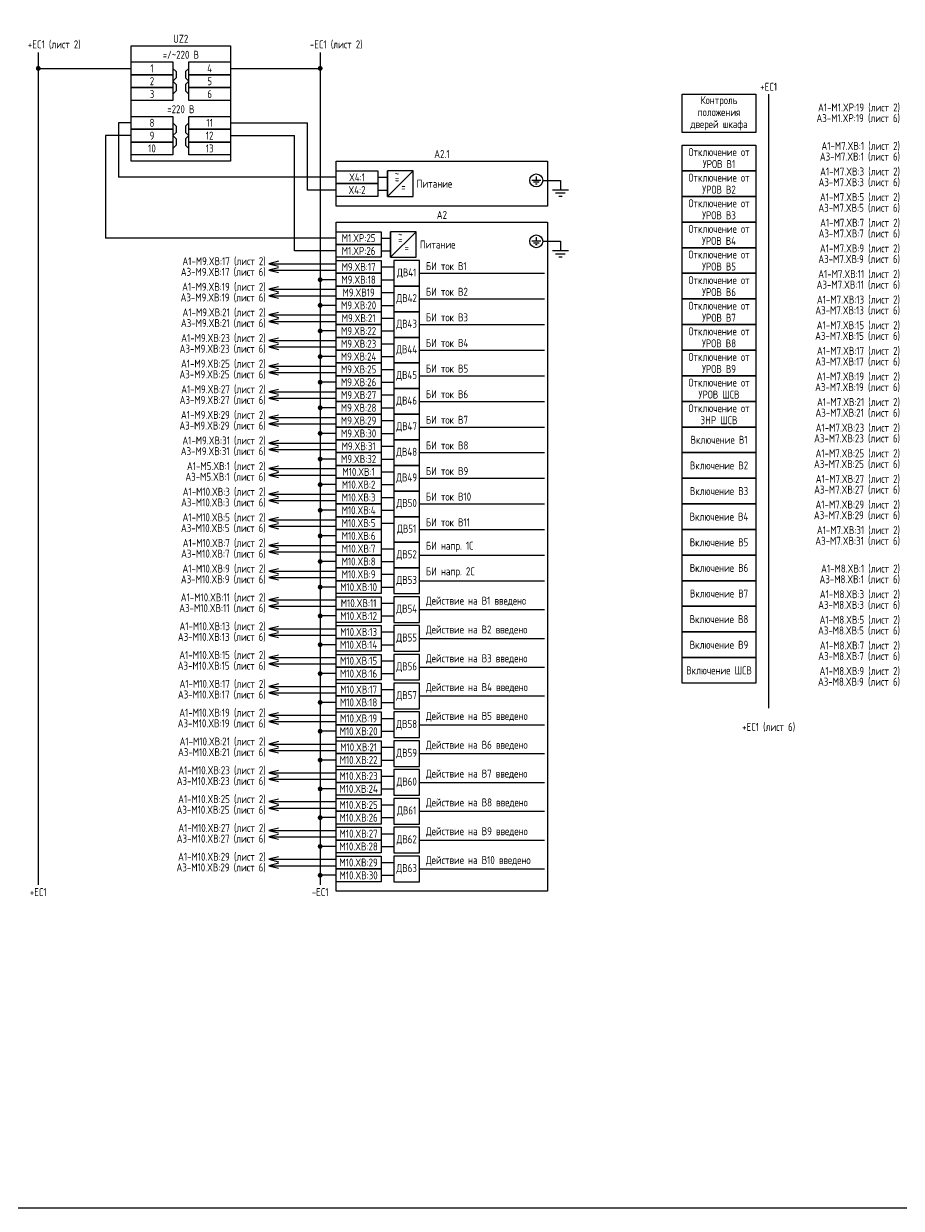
# Model space of a CAD drawing. Header units: millimetres. Extents: x -997 to 6341, y -90 to 618.
# Drawn here: x 1308.5 to 1582.4, y -90 to 280 of the extents above; entities that cross this region are included whole.
import ezdxf

# ---------------------------------------------------------------- set-up
doc = ezdxf.new("R2010")
doc.units = ezdxf.units.MM
doc.styles.add('Gost_type_A', font='GOST_A.TTF')

# ---------------------------------------------------------------- blocks, each defined once
blk = doc.blocks.new('POINT')
at = {"const_width": 0.75}
blk.add_lwpolyline([(-0.375, 0, 1), (0.375, 0, 1)], format="xyb", close=True, dxfattribs=at)

msp = doc.modelspace()

# ---------------------------------------------------------------- linework, layer by layer
for p, q in [((1313, 271), (1313, 11)), ((1401, 271), (1401, 11)), ((1313, 266), (1342, 266)), ((1373, 266), (1401, 266)), ((1541, 258), (1541, 66.15)), ((1342, 249), (1338, 249)), ((1338, 249), (1338, 232)), ((1373, 249), (1397, 249)), ((1397, 228), (1397, 249)), ((1334, 245), (1334, 213)), ((1342, 245), (1334, 245)), ((1373, 245), (1393, 245)), ((1393, 209), (1393, 245)), ((1422, 226), (1422, 234)), ((1422, 226), (1430, 234)), ((1406, 232), (1338, 232)), ((1470.48, 231), (1476, 231)), ((1406, 228), (1397, 228)), ((1423, 207), (1423, 215)), ((1423, 207), (1431, 215)), ((1406, 213), (1334, 213)), ((1470.48, 212), (1476, 212)), ((1406, 209), (1393, 209)), ((1385, 205), (1406, 205)), ((1420, 204), (1424, 204)), ((1385, 203), (1406, 203)), ((1406, 200), (1401, 200)), ((1420, 200), (1424, 200)), ((1432, 202), (1471, 202)), ((1385, 197), (1406, 197)), ((1385, 195), (1406, 195)), ((1420, 196), (1424, 196)), ((1432, 194), (1471, 194)), ((1385, 189), (1406, 189)), ((1406, 192), (1401, 192)), ((1420, 192), (1424, 192)), ((1385, 187), (1406, 187)), ((1420, 188), (1424, 188)), ((1432, 186), (1471, 186)), ((1406, 184), (1401, 184)), ((1420, 184), (1424, 184)), ((1385, 181), (1406, 181)), ((1385, 179), (1406, 179)), ((1420, 180), (1424, 180)), ((1432, 178), (1471, 178)), ((1406, 176), (1401, 176)), ((1420, 176), (1424, 176)), ((1385, 173), (1406, 173)), ((1385, 171), (1406, 171)), ((1420, 172), (1424, 172)), ((1406, 168), (1401, 168)), ((1420, 168), (1424, 168)), ((1432, 170), (1471, 170)), ((1385, 165), (1406, 165)), ((1385, 163), (1406, 163)), ((1420, 164), (1424, 164)), ((1406, 160), (1401, 160)), ((1420, 160), (1424, 160)), ((1432, 162), (1471, 162)), ((1385, 157), (1406, 157)), ((1420, 156), (1424, 156)), ((1385, 155), (1406, 155)), ((1406, 152), (1401, 152)), ((1420, 152), (1424, 152)), ((1432, 154), (1471, 154)), ((1385, 149), (1406, 149)), ((1420, 148), (1424, 148)), ((1385, 147), (1406, 147)), ((1432, 146), (1471, 146)), ((1385, 141), (1406, 141)), ((1406, 144), (1401, 144)), ((1420, 144), (1424, 144)), ((1385, 139), (1406, 139)), ((1420, 140), (1424, 140)), ((1432, 138), (1471, 138)), ((1406, 136), (1401, 136)), ((1420, 136), (1424, 136)), ((1385, 133), (1406, 133)), ((1385, 131), (1406, 131)), ((1420, 132), (1424, 132)), ((1432, 130), (1471, 130)), ((1406, 128), (1401, 128)), ((1420, 128), (1424, 128)), ((1385, 125), (1406, 125)), ((1385, 123), (1406, 123)), ((1420, 124), (1424, 124)), ((1406, 120), (1401, 120)), ((1432, 122), (1471, 122)), ((1385, 117), (1406, 117)), ((1385, 115), (1406, 115)), ((1420, 116), (1424, 116)), ((1406, 112), (1401, 112)), ((1420, 112), (1424, 112)), ((1432, 114), (1471, 114)), ((1385, 109), (1406, 109)), ((1420, 108), (1424, 108)), ((1385, 107), (1406, 107)), ((1406, 104), (1401, 104)), ((1420, 104), (1424, 104)), ((1432, 106), (1471, 106)), ((1385, 100), (1406, 100)), ((1385, 98), (1406, 98)), ((1420, 99), (1424, 99)), ((1432, 97), (1471, 97)), ((1406, 95), (1401, 95)), ((1420, 95), (1424, 95)), ((1385, 91), (1406, 91)), ((1385, 89), (1406, 89)), ((1420, 90), (1424, 90)), ((1406, 86), (1401, 86)), ((1420, 86), (1424, 86)), ((1432, 88), (1471, 88)), ((1385, 82), (1406, 82)), ((1385, 80), (1406, 80)), ((1420, 81), (1424, 81)), ((1432, 79), (1471, 79)), ((1406, 77), (1401, 77)), ((1420, 77), (1424, 77)), ((1385, 73), (1406, 73)), ((1385, 71), (1406, 71)), ((1420, 72), (1424, 72)), ((1406, 68), (1401, 68)), ((1420, 68), (1424, 68)), ((1432, 70), (1471, 70)), ((1385, 64), (1406, 64)), ((1420, 63), (1424, 63)), ((1385, 62), (1406, 62)), ((1432, 61), (1471, 61)), ((1406, 59), (1401, 59)), ((1420, 59), (1424, 59)), ((1385, 55), (1406, 55)), ((1385, 53), (1406, 53)), ((1420, 54), (1424, 54)), ((1432, 52), (1471, 52)), ((1406, 50), (1401, 50)), ((1420, 50), (1424, 50)), ((1385, 46), (1406, 46)), ((1420, 45), (1424, 45)), ((1385, 44), (1406, 44)), ((1406, 41), (1401, 41)), ((1420, 41), (1424, 41)), ((1432, 43), (1471, 43)), ((1385, 37), (1406, 37)), ((1385, 35), (1406, 35)), ((1420, 36), (1424, 36)), ((1432, 34), (1471, 34)), ((1406, 32), (1401, 32)), ((1420, 32), (1424, 32)), ((1385, 28), (1406, 28)), ((1385, 26), (1406, 26)), ((1420, 27), (1424, 27)), ((1406, 23), (1401, 23)), ((1420, 23), (1424, 23)), ((1432, 25), (1471, 25)), ((1385, 19), (1406, 19)), ((1385, 17), (1406, 17)), ((1420, 18), (1424, 18)), ((1432, 16), (1471, 16)), ((1406, 14), (1401, 14)), ((1420, 14), (1424, 14))]:
    msp.add_line(p, q)
at = {"ltscale": 4}
for p, q in [((1419, 232), (1422, 232)), ((1419, 228), (1422, 228)), ((1420, 213), (1423, 213)), ((1420, 209), (1423, 209))]:
    msp.add_line(p, q, dxfattribs=at)
at = {"ltscale": 4.32}
for p, q in [((1469.89, 231), (1467.04, 231)), ((1469.32, 230.43), (1467.61, 230.43)), ((1468.75, 229.86), (1468.18, 229.86)), ((1468.46, 232.28), (1468.46, 231)), ((1476, 231), (1476, 228)), ((1478.5, 228), (1473.5, 228)), ((1477.5, 227), (1474.5, 227)), ((1476.5, 226), (1475.5, 226)), ((1469.89, 212), (1467.04, 212)), ((1469.32, 211.43), (1467.61, 211.43)), ((1468.46, 213.28), (1468.46, 212)), ((1476, 212), (1476, 209)), ((1468.75, 210.86), (1468.18, 210.86)), ((1478.5, 209), (1473.5, 209)), ((1477.5, 208), (1474.5, 208)), ((1476.5, 207), (1475.5, 207))]:
    msp.add_line(p, q, dxfattribs=at)
for points in [[(-997, 618), (6340.99, 618), (6340.99, -90), (-997, -90)], [(1342, 273), (1373, 273), (1373, 237), (1342, 237)], [(1342, 268), (1355, 268), (1355, 264), (1342, 264)], [(1360, 268), (1373, 268), (1373, 264), (1360, 264)], [(1342, 264), (1355, 264), (1355, 260), (1342, 260)], [(1360, 264), (1373, 264), (1373, 260), (1360, 260)], [(1342, 260), (1355, 260), (1355, 256), (1342, 256)], [(1360, 260), (1373, 260), (1373, 256), (1360, 256)], [(1537, 246), (1514, 246), (1514, 258), (1537, 258)], [(1342, 251), (1355, 251), (1355, 247), (1342, 247)], [(1360, 251), (1373, 251), (1373, 247), (1360, 247)], [(1342, 247), (1355, 247), (1355, 243), (1342, 243)], [(1360, 247), (1373, 247), (1373, 243), (1360, 243)], [(1342, 243), (1355, 243), (1355, 239), (1342, 239)], [(1360, 243), (1373, 243), (1373, 239), (1360, 239)], [(1537, 234), (1514, 234), (1514, 242), (1537, 242)], [(1406, 237), (1472, 237), (1472, 223), (1406, 223)], [(1406, 234), (1419, 234), (1419, 230), (1406, 230)], [(1537, 226), (1514, 226), (1514, 234), (1537, 234)], [(1406, 230), (1419, 230), (1419, 226), (1406, 226)], [(1537, 218), (1514, 218), (1514, 226), (1537, 226)], [(1406, 218), (1472, 218), (1472, 9), (1406, 9)], [(1406, 215), (1420, 215), (1420, 211), (1406, 211)], [(1537, 210), (1514, 210), (1514, 218), (1537, 218)], [(1406, 211), (1420, 211), (1420, 207), (1406, 207)], [(1537, 202), (1514, 202), (1514, 210), (1537, 210)], [(1406, 206), (1420, 206), (1420, 202), (1406, 202)], [(1406, 202), (1420, 202), (1420, 198), (1406, 198)], [(1537, 194), (1514, 194), (1514, 202), (1537, 202)], [(1406, 198), (1420, 198), (1420, 194), (1406, 194)], [(1406, 194), (1420, 194), (1420, 190), (1406, 190)], [(1537, 186), (1514, 186), (1514, 194), (1537, 194)], [(1406, 190), (1420, 190), (1420, 186), (1406, 186)], [(1406, 186), (1420, 186), (1420, 182), (1406, 182)], [(1537, 178), (1514, 178), (1514, 186), (1537, 186)], [(1406, 182), (1420, 182), (1420, 178), (1406, 178)], [(1406, 178), (1420, 178), (1420, 174), (1406, 174)], [(1537, 170), (1514, 170), (1514, 178), (1537, 178)], [(1406, 174), (1420, 174), (1420, 170), (1406, 170)], [(1406, 170), (1420, 170), (1420, 166), (1406, 166)], [(1537, 162), (1514, 162), (1514, 170), (1537, 170)], [(1406, 166), (1420, 166), (1420, 162), (1406, 162)], [(1406, 162), (1420, 162), (1420, 158), (1406, 158)], [(1537, 154), (1514, 154), (1514, 162), (1537, 162)], [(1406, 158), (1420, 158), (1420, 154), (1406, 154)], [(1406, 154), (1420, 154), (1420, 150), (1406, 150)], [(1537, 146), (1514, 146), (1514, 154), (1537, 154)], [(1406, 150), (1420, 150), (1420, 146), (1406, 146)], [(1406, 146), (1420, 146), (1420, 142), (1406, 142)], [(1537, 138), (1514, 138), (1514, 146), (1537, 146)], [(1406, 142), (1420, 142), (1420, 138), (1406, 138)], [(1406, 138), (1420, 138), (1420, 134), (1406, 134)], [(1537, 130), (1514, 130), (1514, 138), (1537, 138)], [(1406, 134), (1420, 134), (1420, 130), (1406, 130)], [(1406, 130), (1420, 130), (1420, 126), (1406, 126)], [(1537, 122), (1514, 122), (1514, 130), (1537, 130)], [(1406, 126), (1420, 126), (1420, 122), (1406, 122)], [(1406, 122), (1420, 122), (1420, 118), (1406, 118)], [(1537, 114), (1514, 114), (1514, 122), (1537, 122)], [(1406, 118), (1420, 118), (1420, 114), (1406, 114)], [(1406, 114), (1420, 114), (1420, 110), (1406, 110)], [(1537, 106), (1514, 106), (1514, 114), (1537, 114)], [(1406, 110), (1420, 110), (1420, 106), (1406, 106)], [(1406, 106), (1420, 106), (1420, 102), (1406, 102)], [(1537, 98), (1514, 98), (1514, 106), (1537, 106)], [(1406, 101), (1420, 101), (1420, 97), (1406, 97)], [(1406, 97), (1420, 97), (1420, 93), (1406, 93)], [(1537, 90), (1514, 90), (1514, 98), (1537, 98)], [(1406, 92), (1420, 92), (1420, 88), (1406, 88)], [(1537, 82), (1514, 82), (1514, 90), (1537, 90)], [(1406, 88), (1420, 88), (1420, 84), (1406, 84)], [(1406, 83), (1420, 83), (1420, 79), (1406, 79)], [(1537, 74), (1514, 74), (1514, 82), (1537, 82)], [(1406, 79), (1420, 79), (1420, 75), (1406, 75)], [(1406, 74), (1420, 74), (1420, 70), (1406, 70)], [(1406, 70), (1420, 70), (1420, 66), (1406, 66)], [(1406, 65), (1420, 65), (1420, 61), (1406, 61)], [(1406, 61), (1420, 61), (1420, 57), (1406, 57)], [(1406, 56), (1420, 56), (1420, 52), (1406, 52)], [(1406, 52), (1420, 52), (1420, 48), (1406, 48)], [(1406, 47), (1420, 47), (1420, 43), (1406, 43)], [(1406, 43), (1420, 43), (1420, 39), (1406, 39)], [(1406, 38), (1420, 38), (1420, 34), (1406, 34)], [(1406, 34), (1420, 34), (1420, 30), (1406, 30)], [(1406, 29), (1420, 29), (1420, 25), (1406, 25)], [(1406, 25), (1420, 25), (1420, 21), (1406, 21)], [(1406, 20), (1420, 20), (1420, 16), (1406, 16)], [(1406, 16), (1420, 16), (1420, 12), (1406, 12)]]:
    msp.add_lwpolyline(points, close=True)
for points in [[(1355, 266), (1356, 265), (1356, 263), (1355, 262)], [(1360, 266), (1359, 265), (1359, 263), (1360, 262)], [(1355, 262), (1356, 261), (1356, 259), (1355, 258)], [(1360, 262), (1359, 261), (1359, 259), (1360, 258)], [(1355, 249), (1356, 248), (1356, 246), (1355, 245)], [(1360, 249), (1359, 248), (1359, 246), (1360, 245)], [(1355, 245), (1356, 244), (1356, 242), (1355, 241)], [(1360, 245), (1359, 244), (1359, 242), (1360, 241)], [(1388, 205.75), (1385, 205), (1388, 204.25)], [(1388, 203.75), (1385, 203), (1388, 202.25)], [(1388, 197.75), (1385, 197), (1388, 196.25)], [(1388, 195.75), (1385, 195), (1388, 194.25)], [(1388, 189.75), (1385, 189), (1388, 188.25)], [(1388, 187.75), (1385, 187), (1388, 186.25)], [(1388, 181.75), (1385, 181), (1388, 180.25)], [(1388, 179.75), (1385, 179), (1388, 178.25)], [(1388, 173.75), (1385, 173), (1388, 172.25)], [(1388, 171.75), (1385, 171), (1388, 170.25)], [(1388, 165.75), (1385, 165), (1388, 164.25)], [(1388, 163.75), (1385, 163), (1388, 162.25)], [(1388, 157.75), (1385, 157), (1388, 156.25)], [(1388, 155.75), (1385, 155), (1388, 154.25)], [(1388, 149.75), (1385, 149), (1388, 148.25)], [(1388, 147.75), (1385, 147), (1388, 146.25)], [(1388, 141.75), (1385, 141), (1388, 140.25)], [(1388, 139.75), (1385, 139), (1388, 138.25)], [(1388, 133.75), (1385, 133), (1388, 132.25)], [(1388, 131.75), (1385, 131), (1388, 130.25)], [(1388, 125.75), (1385, 125), (1388, 124.25)], [(1388, 123.75), (1385, 123), (1388, 122.25)], [(1388, 117.75), (1385, 117), (1388, 116.25)], [(1388, 115.75), (1385, 115), (1388, 114.25)], [(1388, 109.75), (1385, 109), (1388, 108.25)], [(1388, 107.75), (1385, 107), (1388, 106.25)], [(1388, 100.75), (1385, 100), (1388, 99.25)], [(1388, 98.75), (1385, 98), (1388, 97.25)], [(1388, 91.75), (1385, 91), (1388, 90.25)], [(1388, 89.75), (1385, 89), (1388, 88.25)], [(1388, 82.75), (1385, 82), (1388, 81.25)], [(1388, 80.75), (1385, 80), (1388, 79.25)], [(1388, 73.75), (1385, 73), (1388, 72.25)], [(1388, 71.75), (1385, 71), (1388, 70.25)], [(1388, 64.75), (1385, 64), (1388, 63.25)], [(1388, 62.75), (1385, 62), (1388, 61.25)], [(1388, 55.75), (1385, 55), (1388, 54.25)], [(1388, 53.75), (1385, 53), (1388, 52.25)], [(1388, 46.75), (1385, 46), (1388, 45.25)], [(1388, 44.75), (1385, 44), (1388, 43.25)], [(1388, 37.75), (1385, 37), (1388, 36.25)], [(1388, 35.75), (1385, 35), (1388, 34.25)], [(1388, 28.75), (1385, 28), (1388, 27.25)], [(1388, 26.75), (1385, 26), (1388, 25.25)], [(1388, 19.75), (1385, 19), (1388, 18.25)], [(1388, 17.75), (1385, 17), (1388, 16.25)]]:
    msp.add_lwpolyline(points)
at = {"ltscale": 4}
for points in [[(1422, 226), (1430, 226), (1430, 234), (1422, 234)], [(1423, 207), (1431, 207), (1431, 215), (1423, 215)], [(1424, 198), (1432, 198), (1432, 206), (1424, 206)], [(1424, 190), (1432, 190), (1432, 198), (1424, 198)], [(1424, 182), (1432, 182), (1432, 190), (1424, 190)], [(1424, 174), (1432, 174), (1432, 182), (1424, 182)], [(1424, 166), (1432, 166), (1432, 174), (1424, 174)], [(1424, 158), (1432, 158), (1432, 166), (1424, 166)], [(1424, 150), (1432, 150), (1432, 158), (1424, 158)], [(1424, 142), (1432, 142), (1432, 150), (1424, 150)], [(1424, 134), (1432, 134), (1432, 142), (1424, 142)], [(1424, 126), (1432, 126), (1432, 134), (1424, 134)], [(1424, 118), (1432, 118), (1432, 126), (1424, 126)], [(1424, 110), (1432, 110), (1432, 118), (1424, 118)], [(1424, 102), (1432, 102), (1432, 110), (1424, 110)], [(1424, 93), (1432, 93), (1432, 101), (1424, 101)], [(1424, 84), (1432, 84), (1432, 92), (1424, 92)], [(1424, 75), (1432, 75), (1432, 83), (1424, 83)], [(1424, 66), (1432, 66), (1432, 74), (1424, 74)], [(1424, 57), (1432, 57), (1432, 65), (1424, 65)], [(1424, 48), (1432, 48), (1432, 56), (1424, 56)], [(1424, 39), (1432, 39), (1432, 47), (1424, 47)], [(1424, 30), (1432, 30), (1432, 38), (1424, 38)], [(1424, 21), (1432, 21), (1432, 29), (1424, 29)], [(1424, 12), (1432, 12), (1432, 20), (1424, 20)]]:
    msp.add_lwpolyline(points, close=True, dxfattribs=at)
for centre in [(1468.46, 231), (1468.46, 212)]:
    msp.add_circle(centre, 2.02)

# ---------------------------------------------------------------- block references
for p in [(1313, 266), (1401, 266), (1401, 200), (1401, 192), (1401, 184), (1401, 176), (1401, 168), (1401, 160), (1401, 152), (1401, 144), (1401, 136), (1401, 128), (1401, 120), (1401, 112), (1401, 104), (1401, 95), (1401, 86), (1401, 77), (1401, 68), (1401, 59), (1401, 50), (1401, 41), (1401, 32), (1401, 23), (1401, 14)]:
    msp.add_blockref('POINT', p)

# ---------------------------------------------------------------- texts
at = {"char_height": 2.5, "style": 'Gost_type_A'}
for s, insert, width, attachment_point in [('+EC1 (лист 2)', (1318, 272), 18, 8), ('-EC1 (лист 2)', (1406, 272), 18, 8), ('1', (1348.5, 266), 13, 5), ('4', (1366.5, 266), 13, 5), ('2', (1348.5, 262), 13, 5), ('5', (1366.5, 262), 13, 5), ('3', (1348.5, 258), 13, 5), ('6', (1366.5, 258), 13, 5), ('+EC1', (1541, 259), 20, 8), ('8', (1348.5, 249), 13, 5), ('11', (1366.5, 249), 13, 5), ('9', (1348.5, 245), 13, 5), ('12', (1366.5, 245), 13, 5), ('10', (1348.5, 241), 13, 5), ('13', (1366.5, 241), 13, 5), ('X4:1', (1412.5, 232), 13, 5), ('~', (1425, 233.03), 2.7, 5), ('=', (1425, 231.53), 6, 5), ('Питание', (1436.67, 229.99), 11.3452, 5), ('X4:2', (1412.5, 228), 13, 5), ('=', (1427, 229), 6, 5), ('M1.XP:25', (1413, 213), 13.9956, 5), ('~', (1426, 214.03), 2.7, 5), ('=', (1426, 212.53), 6, 5), ('Питание', (1437.67, 210.99), 11.3452, 5), ('M1.XP:26', (1413, 209), 13.9956, 5), ('=', (1428, 210), 6, 5), ('M9.XВ:17', (1413, 204), 14, 5), ('ДВ41', (1428, 202), 7.9998, 5), ('БИ ток В1', (1434, 203), 27.8465, 7), ('M9.XВ:18', (1413, 200), 14, 5), ('M9.XВ19', (1413, 196), 14, 5), ('БИ ток В2', (1434, 195), 27.8465, 7), ('M9.XВ:20', (1413, 192), 14, 5), ('ДВ42', (1428, 194), 7.9998, 5), ('M9.XВ:21', (1413, 188), 14, 5), ('БИ ток В3', (1434, 187), 27.8465, 7), ('M9.XВ:22', (1413, 184), 14, 5), ('ДВ43', (1428, 186), 7.9998, 5), ('БИ ток В4', (1434, 179), 27.8465, 7), ('M9.XВ:23', (1413, 180), 14, 5), ('ДВ44', (1428, 178), 7.9998, 5), ('M9.XВ:24', (1413, 176), 14, 5), ('M9.XВ:25', (1413, 172), 14, 5), ('ДВ45', (1428, 170), 7.9998, 5), ('БИ ток В5', (1434, 171), 27.8465, 7), ('M9.XВ:26', (1413, 168), 14, 5), ('M9.XВ:27', (1413, 164), 14, 5), ('ДВ46', (1428, 162), 7.9998, 5), ('БИ ток В6', (1434, 163), 27.8465, 7), ('M9.XВ:28', (1413, 160), 14, 5), ('M9.XВ:29', (1413, 156), 14, 5), ('ДВ47', (1428, 154), 7.9998, 5), ('БИ ток В7', (1434, 155), 27.8465, 7), ('M9.XВ:30', (1413, 152), 14, 5), ('M9.XВ:31', (1413, 148), 14, 5), ('БИ ток В8', (1434, 147), 27.8465, 7), ('M9.XВ:32', (1413, 144), 14, 5), ('ДВ48', (1428, 146), 7.9998, 5), ('M10.XВ:1', (1413, 140), 13.6676, 5), ('БИ ток В9', (1434, 139), 27.8465, 7), ('M10.XВ:2', (1413, 136), 14, 5), ('ДВ49', (1428, 138), 7.9998, 5), ('M10.XВ:3', (1413, 132), 14, 5), ('БИ ток В10', (1434, 131), 27.8465, 7), ('ДВ50', (1428, 130), 7.9998, 5), ('M10.XВ:4', (1413, 128), 14, 5), ('M10.XВ:5', (1413, 124), 14, 5), ('ДВ51', (1428, 122), 7.9998, 5), ('БИ ток В11', (1434, 123), 27.8465, 7), ('M10.XВ:6', (1413, 120), 14, 5), ('M10.XВ:7', (1413, 116), 14, 5), ('ДВ52', (1428, 114), 7.9998, 5), ('БИ напр. 1С', (1434, 115), 27.8465, 7), ('M10.XВ:8', (1413, 112), 14, 5), ('M10.XВ:9', (1413, 108), 14, 5), ('ДВ53', (1428, 106), 7.9998, 5), ('БИ напр. 2С', (1434, 107), 27.8465, 7), ('M10.XВ:10', (1413, 104), 14, 5), ('M10.XВ:11', (1413, 99), 14, 5), ('Действие на В1 введено', (1434, 98), 38, 7), ('M10.XВ:12', (1413, 95), 14, 5), ('ДВ54', (1428, 97), 7.9998, 5), ('M10.XВ:13', (1413, 90), 14, 5), ('ДВ55', (1428, 88), 7.9998, 5), ('Действие на В2 введено', (1434, 89), 37, 7), ('M10.XВ:14', (1413, 86), 14, 5), ('M10.XВ:15', (1413, 81), 14, 5), ('Действие на В3 введено', (1434, 80), 38, 7), ('M10.XВ:16', (1413, 77), 14, 5), ('ДВ56', (1428, 79), 7.9998, 5), ('Действие на В4 введено', (1434, 71), 38, 7), ('M10.XВ:17', (1413, 72), 14, 5), ('ДВ57', (1428, 70), 7.9998, 5), ('M10.XВ:18', (1413, 68), 14, 5), ('M10.XВ:19', (1413, 63), 14, 5), ('Действие на В5 введено', (1434, 62), 38, 7), ('M10.XВ:20', (1413, 59), 14, 5), ('ДВ58', (1428, 61), 7.9998, 5), ('+EC1 (лист 6)', (1541, 61.58), 20, 2), ('Действие на В6 введено', (1434, 53), 38, 7), ('M10.XВ:21', (1413, 54), 14, 5), ('ДВ59', (1428, 52), 7.9998, 5), ('M10.XВ:22', (1413, 50), 14, 5), ('M10.XВ:23', (1413, 45), 14, 5), ('ДВ60', (1428, 43), 7.9998, 5), ('Действие на В7 введено', (1434, 44), 38, 7), ('M10.XВ:24', (1413, 41), 14, 5), ('M10.XВ:25', (1413, 36), 14, 5), ('Действие на В8 введено', (1434, 35), 38, 7), ('ДВ61', (1428, 34), 7.9998, 5), ('M10.XВ:26', (1413, 32), 14, 5), ('M10.XВ:27', (1413, 27), 14, 5), ('ДВ62', (1428, 25), 7.9998, 5), ('Действие на В9 введено', (1434, 26), 38, 7), ('M10.XВ:28', (1413, 23), 14, 5), ('M10.XВ:29', (1413, 18), 14, 5), ('Действие на В10 введено', (1434, 17), 38, 7), ('M10.XВ:30', (1413, 14), 14, 5), ('ДВ63', (1428, 16), 7.9998, 5), ('+EC1', (1313, 10), 20, 2), ('-EC1', (1401, 10), 20, 2)]:
    msp.add_mtext(s, dxfattribs=dict(at, insert=insert, width=width, attachment_point=attachment_point))
for s, insert, width, attachment_point, line_spacing_factor in [('UZ2', (1357.5, 274), 31, 8, 0.9), ('=/~220 В', (1357.5, 269), 31, 8, 0.9), ('Контроль положения\\Pдверей шкафа', (1525.5, 252), 23, 5, 0.9), ('A1-M1.XP:19 (лист 2)\\PA3-M1.XP:19 (лист 6) ', (1582, 252), 31, 6, 0.8), ('=220 В', (1357.5, 252), 31, 8, 0.9), ('A2.1', (1439, 238), 66, 8, 0.9), ('Отключение от УРОВ В1', (1525.5, 238), 23, 5, 0.9), ('A1-M7.XВ:1 (лист 2)\\PA3-M7.XВ:1 (лист 6) ', (1582, 240), 31, 6, 0.8), ('Отключение от УРОВ В2', (1525.5, 230), 23, 5, 0.9), ('A1-M7.XВ:3 (лист 2)\\PA3-M7.XВ:3 (лист 6) ', (1582, 232), 31, 6, 0.8), ('A1-M7.XВ:5 (лист 2)\\PA3-M7.XВ:5 (лист 6) ', (1582, 224), 31, 6, 0.8), ('Отключение от УРОВ В3', (1525.5, 222), 23, 5, 0.9), ('A2', (1439, 219), 66, 8, 0.9), ('A1-M7.XВ:7 (лист 2)\\PA3-M7.XВ:7 (лист 6) ', (1582, 216), 31, 6, 0.8), ('Отключение от УРОВ В4', (1525.5, 214), 23, 5, 0.9), ('A1-M7.XВ:9 (лист 2)\\PA3-M7.XВ:9 (лист 6) ', (1582, 208), 31, 6, 0.8), ('A1-M9.XВ:17 (лист 2)\\PA3-M9.XВ:17 (лист 6) ', (1384, 204), 31, 6, 0.8), ('Отключение от УРОВ В5', (1525.5, 206), 23, 5, 0.9), ('Отключение от УРОВ В6', (1525.5, 198), 23, 5, 0.9), ('A1-M7.XВ:11 (лист 2)\\PA3-M7.XВ:11 (лист 6) ', (1582, 200), 31, 6, 0.8), ('A1-M9.XВ:19 (лист 2)\\PA3-M9.XВ:19 (лист 6) ', (1384, 196), 31, 6, 0.8), ('Отключение от УРОВ В7', (1525.5, 190), 23, 5, 0.9), ('A1-M7.XВ:13 (лист 2)\\PA3-M7.XВ:13 (лист 6) ', (1582, 192), 31, 6, 0.8), ('A1-M9.XВ:21 (лист 2)\\PA3-M9.XВ:21 (лист 6) ', (1384, 188), 31, 6, 0.8), ('Отключение от УРОВ В8', (1525.5, 182), 23, 5, 0.9), ('A1-M7.XВ:15 (лист 2)\\PA3-M7.XВ:15 (лист 6) ', (1582, 184), 31, 6, 0.8), ('A1-M9.XВ:23 (лист 2)\\PA3-M9.XВ:23 (лист 6) ', (1384, 180), 31, 6, 0.8), ('A1-M7.XВ:17 (лист 2)\\PA3-M7.XВ:17 (лист 6) ', (1582, 176), 31, 6, 0.8), ('A1-M9.XВ:25 (лист 2)\\PA3-M9.XВ:25 (лист 6) ', (1384, 172), 31, 6, 0.8), ('Отключение от УРОВ В9', (1525.5, 174), 23, 5, 0.9), ('A1-M7.XВ:19 (лист 2)\\PA3-M7.XВ:19 (лист 6) ', (1582, 168), 31, 6, 0.8), ('A1-M9.XВ:27 (лист 2)\\PA3-M9.XВ:27 (лист 6) ', (1384, 164), 31, 6, 0.8), ('Отключение от УРОВ ШСВ', (1525.5, 166), 23, 5, 0.9), ('A1-M7.XВ:21 (лист 2)\\PA3-M7.XВ:21 (лист 6) ', (1582, 160), 31, 6, 0.8), ('A1-M9.XВ:29 (лист 2)\\PA3-M9.XВ:29 (лист 6) ', (1384, 156), 31, 6, 0.8), ('Отключение от ЗНР ШСВ', (1525.5, 158), 23, 5, 0.9), ('A1-M7.XВ:23 (лист 2)\\PA3-M7.XВ:23 (лист 6) ', (1582, 152), 31, 6, 0.8), ('A1-M9.XВ:31 (лист 2)\\PA3-M9.XВ:31 (лист 6) ', (1384, 148), 31, 6, 0.8), ('Включение В1', (1525.5, 150), 23, 5, 0.9), ('A1-M7.XВ:25 (лист 2)\\PA3-M7.XВ:25 (лист 6) ', (1582, 144), 31, 6, 0.8), ('A1-M5.XВ:1 (лист 2)\\PA3-M5.XВ:1 (лист 6) ', (1384, 140), 31, 6, 0.8), ('Включение В2', (1525.5, 142), 23, 5, 0.9), ('A1-M7.XВ:27 (лист 2)\\PA3-M7.XВ:27 (лист 6) ', (1582, 136), 31, 6, 0.8), ('A1-M10.XВ:3 (лист 2)\\PA3-M10.XВ:3 (лист 6) ', (1384, 132), 31, 6, 0.8), ('Включение В3', (1525.5, 134), 23, 5, 0.9), ('A1-M7.XВ:29 (лист 2)\\PA3-M7.XВ:29 (лист 6) ', (1582, 128), 31, 6, 0.8), ('A1-M10.XВ:5 (лист 2)\\PA3-M10.XВ:5 (лист 6) ', (1384, 124), 31, 6, 0.8), ('Включение В4', (1525.5, 126), 23, 5, 0.9), ('A1-M7.XВ:31 (лист 2)\\PA3-M7.XВ:31 (лист 6) ', (1582, 120), 31, 6, 0.8), ('A1-M10.XВ:7 (лист 2)\\PA3-M10.XВ:7 (лист 6) ', (1384, 116), 31, 6, 0.8), ('Включение В5', (1525.5, 118), 23, 5, 0.9), ('A1-M10.XВ:9 (лист 2)\\PA3-M10.XВ:9 (лист 6) ', (1384, 108), 31, 6, 0.8), ('Включение В6', (1525.5, 110), 23, 5, 0.9), ('A1-M8.XВ:1 (лист 2)\\PA3-M8.XВ:1 (лист 6) ', (1582, 108), 31, 6, 0.8), ('A1-M10.XВ:11 (лист 2)\\PA3-M10.XВ:11 (лист 6) ', (1384, 99), 31, 6, 0.8), ('Включение В7', (1525.5, 102), 23, 5, 0.9), ('A1-M8.XВ:3 (лист 2)\\PA3-M8.XВ:3 (лист 6) ', (1582, 100), 31, 6, 0.8), ('A1-M10.XВ:13 (лист 2)\\PA3-M10.XВ:13 (лист 6) ', (1384, 90), 31, 6, 0.8), ('Включение В8', (1525.5, 94), 23, 5, 0.9), ('A1-M8.XВ:5 (лист 2)\\PA3-M8.XВ:5 (лист 6) ', (1582, 92), 31, 6, 0.8), ('Включение В9', (1525.5, 86), 23, 5, 0.9), ('A1-M8.XВ:7 (лист 2)\\PA3-M8.XВ:7 (лист 6) ', (1582, 84), 31, 6, 0.8), ('A1-M10.XВ:15 (лист 2)\\PA3-M10.XВ:15 (лист 6) ', (1384, 81), 31, 6, 0.8), ('Включение ШСВ', (1525.5, 78), 23, 5, 0.9), ('A1-M8.XВ:9 (лист 2)\\PA3-M8.XВ:9 (лист 6) ', (1582, 76), 31, 6, 0.8), ('A1-M10.XВ:17 (лист 2)\\PA3-M10.XВ:17 (лист 6) ', (1384, 72), 31, 6, 0.8), ('A1-M10.XВ:19 (лист 2)\\PA3-M10.XВ:19 (лист 6) ', (1384, 63), 31, 6, 0.8), ('A1-M10.XВ:21 (лист 2)\\PA3-M10.XВ:21 (лист 6) ', (1384, 54), 31, 6, 0.8), ('A1-M10.XВ:23 (лист 2)\\PA3-M10.XВ:23 (лист 6) ', (1384, 45), 31, 6, 0.8), ('A1-M10.XВ:25 (лист 2)\\PA3-M10.XВ:25 (лист 6) ', (1384, 36), 31, 6, 0.8), ('A1-M10.XВ:27 (лист 2)\\PA3-M10.XВ:27 (лист 6) ', (1384, 27), 31, 6, 0.8), ('A1-M10.XВ:29 (лист 2)\\PA3-M10.XВ:29 (лист 6) ', (1384, 18), 31, 6, 0.8)]:
    msp.add_mtext(s, dxfattribs=dict(at, insert=insert, width=width, attachment_point=attachment_point, line_spacing_factor=line_spacing_factor))

doc.saveas('drawing.dxf')
